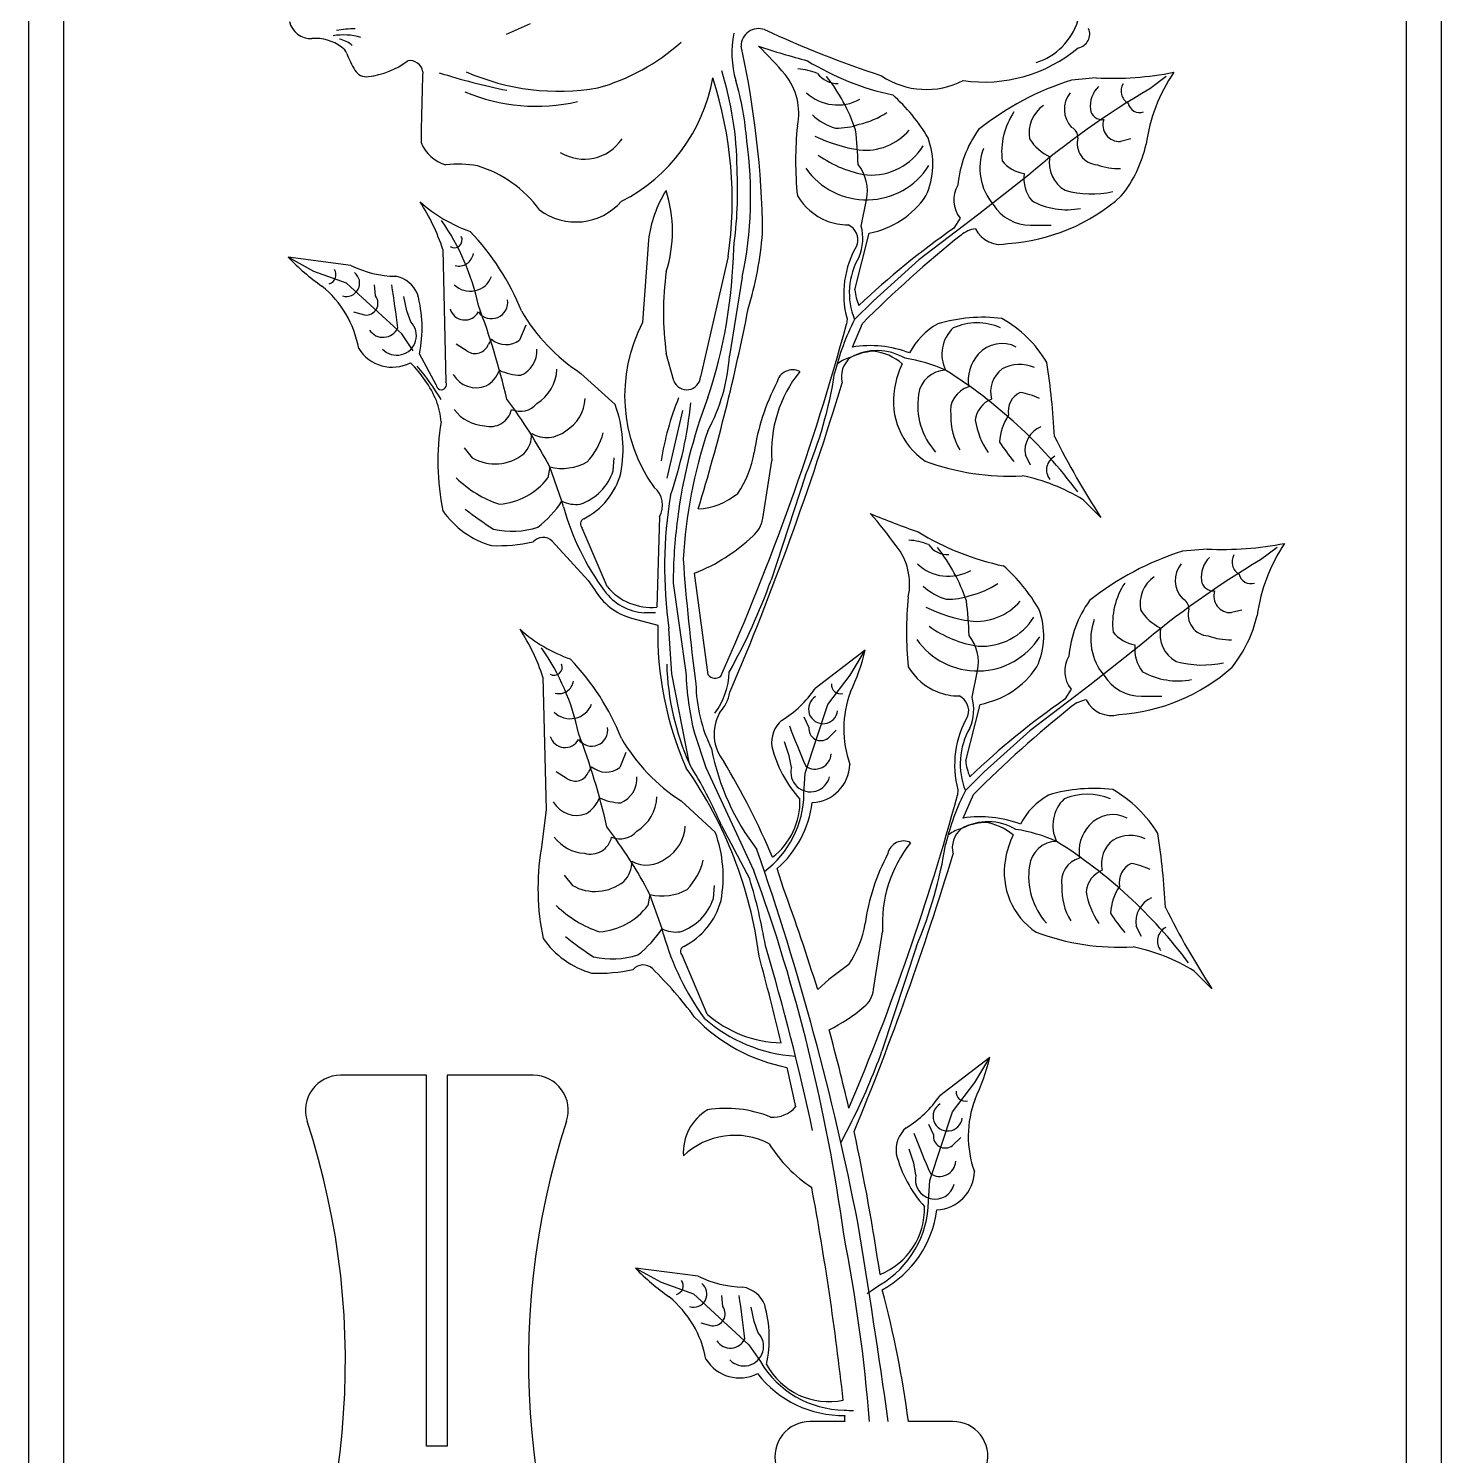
# Model space of a CAD drawing. Extents: x 0 to 4.03, y 0 to 9.75.
# Drawn here: x 0 to 4.027, y 3.494 to 7.562 of the extents above; entities that cross this region are included whole.
import ezdxf

# ---------------------------------------------------------------- set-up
doc = ezdxf.new("R2010")
doc.units = 0
for name, color, linetype in [('GREEN', 3, 'CONTINUOUS'), ('WHITE', 7, 'CONTINUOUS'), ('YELLOW', 2, 'CONTINUOUS')]:
    doc.layers.add(name, color=color, linetype=linetype)

msp = doc.modelspace()

# ---------------------------------------------------------------- linework, layer by layer
at = {"layer": 'GREEN', "linetype": 'CONTINUOUS'}
for p, q in [((0.1, 9.653847), (0.1, 0.1)), ((3.926852, 0.1), (3.926852, 9.653847))]:
    msp.add_line(p, q, dxfattribs=at)
at = {"layer": 'WHITE', "linetype": 'CONTINUOUS'}
for p, q in [((0, 9.753847), (0, 0)), ((4.026852, 0), (4.026852, 9.753847)), ((3.043045, 7.421298), (2.972455, 7.415249)), ((2.655124, 7.021847), (2.637358, 6.993023)), ((1.766445, 6.958626), (1.750096, 6.724172)), ((2.355085, 6.817254), (2.395815, 6.97847)), ((1.180923, 6.932072), (1.189711, 6.554071)), ((0.918403, 6.886806), (0.739987, 6.909958)), ((1.993529, 6.911942), (1.914999, 6.569286)), ((2.332689, 6.734472), (2.331461, 6.719541)), ((2.347904, 6.654052), (2.376726, 6.721241)), ((1.161835, 6.546794), (1.113828, 6.634963)), ((1.83921, 6.557378), (1.817475, 6.636003)), ((1.671945, 6.490001), (1.574421, 6.579113)), ((2.092375, 6.165298), (2.118079, 6.329634)), ((3.005341, 6.218975), (3.056464, 6.167755)), ((1.798103, 6.170023), (1.790731, 5.912699)), ((1.649171, 5.9711), (1.578201, 6.137893)), ((1.492584, 6.101039), (1.594644, 5.988395)), ((3.359135, 6.078296), (3.288545, 6.072247)), ((1.594644, 5.988395), (1.613167, 5.962879)), ((1.936734, 5.719731), (1.898272, 6.009185)), ((1.718534, 5.881137), (1.793378, 5.861292)), ((2.384847, 5.790012), (2.241904, 5.680749)), ((1.466187, 5.713225), (1.474976, 5.335224)), ((2.971214, 5.678845), (2.953448, 5.650021)), ((2.671175, 5.474252), (2.711905, 5.635468)), ((2.648779, 5.39147), (2.647551, 5.376539)), ((2.663994, 5.31105), (2.692816, 5.378239)), ((1.474976, 5.335224), (1.460801, 5.222109)), ((1.957209, 5.271154), (1.859685, 5.360267)), ((2.151514, 5.110457), (2.134041, 5.167295)), ((2.408465, 4.822296), (2.434169, 4.986632)), ((1.934436, 4.752254), (1.863465, 4.919046)), ((3.321431, 4.875973), (3.372554, 4.824753)), ((2.161173, 4.600788), (2.186202, 4.487906)), ((2.739802, 4.628931), (2.596859, 4.519668)), ((1.134323, 4.578201), (0.889318, 4.578201)), ((1.134323, 3.521362), (1.134323, 4.578201)), ((1.438327, 4.578201), (1.193323, 4.578201)), ((1.193323, 4.578201), (1.193323, 3.521362)), ((1.908027, 4.005508), (1.729611, 4.028659)), ((2.326596, 3.590819), (2.227601, 3.591036)), ((2.634106, 3.591321), (2.507593, 3.591321)), ((1.193323, 3.521362), (1.134323, 3.521362))]:
    msp.add_line(p, q, dxfattribs=at)
for centre, radius, start, end in [((0.804343, 7.595618), 0.062336, -167.51014, -86.874022), ((0.819343, 7.417069), 0.116883, 51.483294, 95.695946), ((2.080719, 7.511869), 0.049958, 69.938314, 179.719788), ((3.448892, 10.493976), 3.23119, -114.716166, -108.359128), ((2.985287, 7.54605), 0.039229, -80.261984, 24.004699), ((0.873427, 7.47732), 0.036378, 21.994494, 59.059267), ((1.146311, 7.577377), 0.254293, -160.129549, -148.25129), ((-0.518644, 6.949242), 2.610804, 0.63731, 12.450325), ((1.239002, 6.651433), 1.203677, 40.355151, 45.630051), ((2.69806, 9.324317), 1.914701, -108.809435, -104.468772), ((2.722036, 7.830339), 0.420875, -97.990054, -50.115104), ((0.940113, 7.6577), 0.234535, -83.051425, -53.212548), ((1.087283, 7.434119), 0.036378, 7.211733, 100.644525), ((2.619816, 8.118443), 0.761677, -121.691875, -101.888068), ((0.963667, 7.463822), 0.039231, -148.918, -82.943458), ((8.928242, 7.158697), 7.809889, 177.945476, 179.421203), ((1.467966, 7.505494), 0.489252, -63.023754, -9.943092), ((0.895828, 7.074208), 1.10963, -8.408735, 18.212543), ((2.021593, 7.321452), 0.173495, -12.118972, 39.087264), ((2.558977, 7.617659), 0.229331, -123.873153, -62.875666), ((3.227699, 6.616409), 0.838627, 107.719618, 128.331782), ((3.087902, 8.329705), 0.909513, -92.826951, -78.848965), ((3.670323, 7.163986), 0.489895, 146.080224, 172.017832), ((2.113932, 6.984351), 0.522411, 30.608537, 48.086), ((3.151428, 7.185502), 0.96535, 174.082336, 185.97182), ((2.364304, 7.174778), 0.213099, -24.896635, 20.770085), ((2.975759, 7.084506), 0.328527, 144.719737, 174.587345), ((1.216909, 7.274931), 0.105021, -159.172415, -105.062247), ((2.830847, 7.311543), 0.363142, -38.640994, -12.650295), ((1.223625, 6.848921), 0.326374, 80.16175, 95.980947), ((1.180534, 6.843627), 0.341491, 36.252668, 73.172576), ((2.123515, 6.911697), 0.360141, 148.387851, 172.512594), ((1.45705, 6.983671), 0.378249, -17.611266, 17.986368), ((2.339105, 7.173773), 0.172366, -149.026851, -112.122668), ((2.349344, 7.225069), 0.250939, -79.328001, -33.911475), ((2.718376, 7.073233), 0.081494, 148.761623, 219.090296), ((2.755616, 7.487924), 0.539733, -86.219534, -48.324872), ((0.601896, 6.738869), 0.610409, 18.452205, 32.65647), ((1.397352, 7.380893), 0.420728, -132.003138, -109.242091), ((1.560076, 7.183115), 0.172536, -127.134605, -41.196867), ((2.336536, 7.174793), 0.172366, -111.203834, -90.188288), ((2.316424, 6.959634), 0.047047, -17.375845, 65.451996), ((0.750681, 6.496512), 0.703847, 21.70977, 43.799285), ((1.039594, 7.067331), 1.056165, -16.725064, -4.836585), ((3.976663, 5.073281), 2.340759, 124.901492, 133.458741), ((4.683314, 4.430716), 3.25067, 128.546181, 135.200192), ((2.711901, 6.906515), 0.085861, 98.980542, 129.165752), ((2.770272, 7.026511), 0.079935, -153.88309, -74.819866), ((2.599137, 6.80583), 0.275838, 149.558833, 194.992675), ((1.198684, 7.350497), 0.635986, -136.15679, -124.748498), ((1.050997, 7.154584), 0.298808, -116.343023, -90.853903), ((1.029802, 6.772126), 0.085342, 22.905656, 78.686394), ((2.671738, 6.752267), 0.862138, 172.202883, 187.750222), ((0.645872, 6.595955), 0.300055, 10.411108, 50.634209), ((0.763982, 6.709122), 0.35762, -11.968144, 15.608244), ((2.487938, 6.827452), 0.133244, -175.610531, -155.580249), ((1.866356, 7.028003), 0.53547, -149.57907, -123.037879), ((-3.512457, 7.849876), 5.668632, -17.000147, -11.050067), ((2.148802, 6.515822), 0.449862, 152.409902, 215.571605), ((-4.361078, 8.543221), 6.936561, -24.056064, -15.2427), ((2.689101, 6.545316), 0.200368, 119.266537, 152.725005), ((2.719277, 6.291753), 0.447109, 82.98139, 106.653125), ((2.600788, 6.42966), 0.351449, 30.875837, 60.488715), ((1.036682, 6.709047), 0.112351, -148.40144, -62.749738), ((2.421526, 6.463315), 0.17927, 94.536279, 116.183648), ((2.398081, 6.343036), 0.315037, 68.994176, 99.164685), ((2.390637, 6.488817), 0.154116, 49.793184, 83.775042), ((0.868354, 6.378535), 0.318574, 22.673726, 46.38099), ((2.388067, 6.569312), 0.071379, 129.751659, 193.965163), ((2.721613, 6.494798), 0.257036, 154.237095, 170.749536), ((0.90376, 6.300105), 2.022554, 2.810598, 8.814011), ((1.176602, 6.547258), 0.014774, -178.203592, 27.462101), ((1.875806, 6.571593), 0.03926, -158.773218, -3.368192), ((-5.860756, 9.020111), 8.543785, -23.08435, -16.790184), ((2.690681, 6.261605), 0.629437, 152.409669, 171.601148), ((2.485071, 6.354337), 0.367822, 141.319607, 183.850898), ((2.177473, 6.543342), 0.04571, 63.409643, 167.639647), ((2.670107, 6.499535), 0.20547, 169.744348, 236.068198), ((0.990602, 6.432079), 0.185147, 2.748035, 21.967949), ((1.323625, 6.362596), 0.37089, -10.508605, 20.090976), ((1.86625, 6.329304), 0.69968, 170.817758, 191.740082), ((5.107053, 7.495747), 2.443047, -153.332561, -147.072308), ((1.790477, 6.396929), 0.280889, -34.700259, -8.885413), ((2.795028, 6.976409), 0.690277, -110.311882, -86.950967), ((1.48831, 6.349239), 0.207221, -63.037768, -15.187454), ((2.724859, 5.759567), 0.538262, 58.594792, 78.54641), ((1.740392, 6.203012), 0.066474, -29.753079, 50.260779), ((1.897955, 6.384732), 0.192505, -86.866046, -50.111793), ((1.389167, 6.332161), 0.253647, -145.072625, -105.951218), ((1.589059, 6.149872), 0.016167, 114.850706, 227.809674), ((2.016114, 6.175694), 0.076966, -50.824299, -7.762695), ((1.496887, 5.382635), 1.203677, 35.864857, 41.454904), ((3.145542, 7.931104), 1.904047, -113.083575, -108.67845), ((1.466258, 6.072751), 0.038643, 47.057653, 137.484194), ((1.707885, 6.4889), 0.516114, -68.353106, -46.257912), ((2.935906, 6.775441), 0.761677, -121.691875, -101.888068), ((1.339414, 6.531771), 0.443939, -92.576242, -77.199143), ((2.337683, 5.97845), 0.173495, -12.118972, 39.087264), ((3.543788, 5.273407), 0.838627, 107.719618, 128.331782), ((3.403992, 6.986702), 0.909513, -92.82695, -78.848965), ((3.986412, 5.820984), 0.489895, 146.080223, 172.017832), ((2.430022, 5.641349), 0.522411, 30.608537, 48.086001), ((1.766841, 6.052188), 0.177741, -149.836646, -105.770241), ((1.774978, 6.075281), 0.163343, -140.371805, -84.465661), ((3.467517, 5.8425), 0.96535, 174.082336, 185.971819), ((2.680394, 5.831776), 0.213099, -24.896634, 20.770085), ((3.291849, 5.741504), 0.328527, 144.719737, 174.587344), ((2.749155, 5.839841), 0.956018, 178.714259, 203.803073), ((3.146937, 5.968541), 0.363142, -38.640993, -12.650295), ((1.682616, 6.162046), 0.420728, -132.003137, -109.242091), ((0.887161, 5.520022), 0.610409, 18.452204, 32.65647), ((1.767308, 5.942187), 0.636013, -25.251479, -13.843188), ((1.035946, 5.277665), 0.703847, 21.70977, 43.799285), ((2.655195, 5.830771), 0.172366, -149.026851, -112.122666), ((2.665434, 5.882067), 0.250939, -79.328001, -33.911475), ((3.034466, 5.73023), 0.081494, 148.761624, 219.090295), ((3.071706, 6.144922), 0.539733, -86.219535, -48.324872), ((1.956985, 5.73651), 0.026299, -140.357037, -52.421262), ((1.876563, 5.69462), 0.124763, -41.700482, -11.280927), ((1.988529, 5.85124), 0.305395, -58.86725, -33.935778), ((2.623365, 5.565125), 0.300068, 159.365814, 199.588914), ((2.652626, 5.831791), 0.172366, -111.203834, -90.188288), ((2.632513, 5.616632), 0.047047, -17.375842, 65.451996), ((4.292753, 3.730279), 2.340759, 124.901492, 133.458741), ((4.999404, 3.087714), 3.25067, 128.546181, 135.200192), ((3.027991, 5.563513), 0.085861, 98.980541, 129.165753), ((3.086361, 5.683509), 0.079935, -153.88309, -74.819866), ((2.078509, 5.550913), 0.124586, 150.837486, 218.882537), ((2.202768, 5.525727), 0.085345, 131.313626, 187.094367), ((2.915227, 5.462828), 0.275838, 149.558833, 194.992675), ((2.15162, 5.809157), 0.53547, -149.57907, -123.037879), ((2.464489, 5.604077), 0.357635, -165.608221, -138.031833), ((0.883893, 4.762205), 1.20822, 7.403404, 34.929702), ((0.044777, 4.314763), 2.256509, 23.086768, 30.874371), ((2.228351, 5.467656), 0.112356, -87.250238, -1.598538), ((2.804028, 5.48445), 0.133244, -175.610532, -155.58025), ((-4.044988, 7.200219), 6.936561, -23.04934, -15.2427), ((3.005191, 5.202314), 0.200368, 119.266537, 152.725005), ((3.035367, 4.948751), 0.447109, 82.98139, 106.653125), ((2.916878, 5.086658), 0.351449, 30.875837, 60.488715), ((1.996992, 5.358978), 0.201677, -52.21204, 1.688363), ((1.928816, 5.396537), 0.307683, -48.1641, -7.67797), ((2.737616, 5.120313), 0.179271, 94.53628, 116.183648), ((2.714171, 5.000034), 0.315037, 68.994176, 99.164685), ((2.706727, 5.145815), 0.154116, 49.793184, 83.775043), ((1.608889, 5.143749), 0.37089, -10.508605, 20.090976), ((2.704157, 5.22631), 0.071379, 129.751659, 193.965162), ((3.037702, 5.151796), 0.257036, 154.237095, 170.749537), ((1.21985, 4.957103), 2.022554, 2.810598, 8.814011), ((2.151514, 5.110457), 0.69968, 170.817758, 191.740082), ((-5.544667, 7.677108), 8.543785, -22.428345, -16.790184), ((3.006771, 4.918603), 0.629437, 152.409668, 171.601148), ((2.801161, 5.011335), 0.367822, 141.319607, 183.850898), ((2.493563, 5.20034), 0.04571, 63.409641, 167.639646), ((2.986197, 5.156533), 0.20547, 169.744347, 236.068197), ((-3.354057, 3.082436), 5.867213, 17.256021, 20.221678), ((1.773574, 5.130392), 0.207221, -63.037768, -15.187454), ((5.423143, 6.152745), 2.443047, -153.332561, -147.072308), ((2.106566, 5.053927), 0.280889, -34.700259, -8.885413), ((1.674431, 5.113314), 0.253647, -145.072625, -105.951219), ((3.111118, 5.633407), 0.690277, -110.311882, -86.950967), ((1.874323, 4.931025), 0.016167, 114.850708, 227.809669), ((3.040949, 4.416564), 0.538262, 58.594792, 78.54641), ((1.751522, 4.853904), 0.038643, 47.057651, 137.484195), ((0.984795, 4.068331), 1.136355, 36.485622, 45.741851), ((-6.020695, 2.72744), 8.393592, 13.38549, 15.127446), ((2.923099, 4.075385), 1.006527, 125.577603, 132.041046), ((1.624679, 5.312924), 0.443939, -92.576242, -77.199144), ((2.332204, 4.832692), 0.076966, -50.824301, -7.762695), ((2.078052, 5.127469), 0.466154, -64.111224, -49.495372), ((2.251927, 5.079837), 0.48757, -136.470185, -100.727325), ((2.152537, 5.002223), 0.331742, -131.105096, -91.32218), ((-3.383837, 3.165188), 5.871762, 12.98341, 15.234332), ((2.122263, 4.781107), 0.636013, -25.251479, -13.843188), ((0.889318, 4.478201), 0.1, 90, 198.069352), ((1.438327, 4.478201), 0.1, -18.069352, 90), ((2.343484, 4.690159), 0.305395, -58.86725, -33.935778), ((2.009206, 4.357137), 0.143216, 121.358174, 183.513308), ((1.98855, 4.151588), 0.332241, 67.632321, 99.331396), ((2.121291, 4.545147), 0.086545, -94.178939, -41.407104), ((2.978319, 4.404045), 0.300068, 159.365814, 199.588914), ((-1.303055, 3.762921), 2.206106, -28.66407, 18.069352), ((3.6307, 3.762921), 2.206106, 161.930648, 208.66407), ((2.012535, 4.195008), 0.211928, 62.310157, 133.646855), ((-3.383837, 3.165188), 5.871762, 8.278211, 12.31364), ((2.557723, 4.364646), 0.085345, 131.313627, 187.094367), ((2.450916, 4.592743), 0.399582, -148.28157, -123.204159), ((2.819443, 4.442996), 0.357635, -165.608221, -138.031833), ((2.583306, 4.306575), 0.112356, -87.250239, -1.598539), ((-6.020695, 2.72744), 8.393592, 6.322769, 10.509393), ((2.351946, 4.197897), 0.201677, -68.229957, 1.688364), ((2.283771, 4.235456), 0.307683, -60.985633, -7.67797), ((2.188308, 4.469198), 0.635986, -136.15679, -124.748498), ((2.042205, 4.279833), 0.305382, -116.064199, -91.132727), ((1.635496, 3.714657), 0.300055, 10.411109, 50.634209), ((2.019426, 3.890827), 0.085342, 22.905658, 78.686396), ((-0.333194, 3.221345), 2.864778, 7.420275, 15.07422), ((1.753605, 3.827823), 0.35762, -11.968144, 15.608245), ((2.026305, 3.827748), 0.112351, -148.40144, -62.749738), ((2.280997, 3.849309), 0.201668, -151.688341, -78.314719), ((2.321257, 3.915921), 0.30767, -142.322007, -89.014344), ((2.227382, 3.491036), 0.1, 89.874596, 193.814378), ((2.354249, 3.599631), 0.029023, 162.630006, 197.675837), ((2.634106, 3.491321), 0.1, -13.818996, 89.999999)]:
    msp.add_arc(centre, radius, start, end, dxfattribs=at)
at = {"layer": 'YELLOW', "linetype": 'CONTINUOUS'}
for p, q in [((1.361797, 7.546133), (1.430971, 7.576372)), ((3.242346, 7.42555), (3.195475, 7.390396)), ((3.14142, 7.247135), (3.111936, 7.239952)), ((2.849604, 7.144318), (2.70861, 7.033186)), ((2.373041, 6.998882), (2.388067, 7.073633)), ((2.70861, 7.033186), (2.537754, 6.902776)), ((2.855653, 7.001812), (2.914243, 7.001812)), ((0.812941, 6.869513), (0.739987, 6.909958)), ((2.537754, 6.902776), (2.407723, 6.785974)), ((0.905744, 6.836177), (0.812941, 6.869513)), ((1.063554, 6.691475), (0.905744, 6.836177)), ((2.034259, 6.853259), (1.997593, 6.629482)), ((0.989088, 6.79996), (0.986443, 6.831713)), ((1.078297, 6.757246), (1.069885, 6.798354)), ((0.925963, 6.754223), (0.957715, 6.745528)), ((1.089636, 6.725495), (1.078297, 6.757246)), ((2.407723, 6.785974), (2.354047, 6.732676)), ((1.416985, 6.716801), (1.399596, 6.674087)), ((1.096062, 6.64309), (1.063554, 6.691475)), ((1.31946, 6.676733), (1.310767, 6.662369)), ((1.250286, 6.642334), (1.218912, 6.662369)), ((1.864158, 6.473368), (1.818798, 6.279832)), ((1.241593, 6.367151), (1.264651, 6.338423)), ((2.855653, 6.316877), (2.840911, 6.34636)), ((1.48578, 6.31234), (1.480111, 6.280967)), ((1.520179, 6.214816), (1.48578, 6.31234)), ((1.666464, 6.301), (1.669488, 6.338423)), ((2.214187, 6.289282), (2.116285, 5.989906)), ((1.524715, 6.198185), (1.520179, 6.214816)), ((3.558436, 6.082548), (3.511565, 6.047394)), ((1.837321, 5.980835), (1.873608, 5.726441)), ((3.45751, 5.904133), (3.428026, 5.89695)), ((1.787047, 5.896541), (1.755672, 5.896541)), ((1.833163, 5.72266), (1.825225, 5.851558)), ((2.341888, 5.718505), (2.384847, 5.790012)), ((3.165694, 5.801316), (3.0247, 5.690184)), ((1.883437, 5.46562), (1.833163, 5.72266)), ((2.277977, 5.634901), (2.341888, 5.718505)), ((2.689131, 5.65588), (2.704157, 5.730631)), ((3.0247, 5.690184), (2.853844, 5.559774)), ((3.171743, 5.65881), (3.230333, 5.65881)), ((2.213864, 5.439001), (2.277977, 5.634901)), ((2.224112, 5.570191), (2.210525, 5.599013)), ((1.897801, 5.552938), (1.930309, 5.455792)), ((2.301651, 5.562143), (2.2785, 5.538736)), ((2.853844, 5.559774), (2.723813, 5.442972)), ((1.702249, 5.497954), (1.68486, 5.45524)), ((2.168209, 5.488591), (2.154939, 5.5284)), ((1.604724, 5.457886), (1.596031, 5.443522)), ((1.930309, 5.455792), (2.067523, 5.16133)), ((2.174265, 5.455423), (2.168209, 5.488591)), ((1.53555, 5.423487), (1.504176, 5.443522)), ((2.209904, 5.380842), (2.213864, 5.439001)), ((2.723813, 5.442972), (2.670137, 5.389674)), ((1.974912, 5.290229), (2.055427, 5.137138)), ((1.526857, 5.148304), (1.549915, 5.119576)), ((1.771044, 5.093493), (1.765375, 5.06212)), ((1.805443, 4.995969), (1.771044, 5.093493)), ((1.951728, 5.082153), (1.954752, 5.119576)), ((3.171743, 4.973875), (3.157001, 5.003358)), ((1.809979, 4.979338), (1.805443, 4.995969)), ((2.530277, 4.94628), (2.432375, 4.646904)), ((2.696843, 4.557424), (2.739802, 4.628931)), ((2.632932, 4.47382), (2.696843, 4.557424)), ((2.346299, 4.447037), (2.315161, 4.386758)), ((2.579066, 4.40911), (2.56548, 4.437932)), ((2.568819, 4.27792), (2.632932, 4.47382)), ((2.656606, 4.401063), (2.633455, 4.377656)), ((2.523164, 4.32751), (2.509894, 4.367319)), ((2.52922, 4.294342), (2.523164, 4.32751)), ((2.564859, 4.219761), (2.568819, 4.27792)), ((1.729611, 4.028659), (1.802565, 3.988214)), ((1.802565, 3.988214), (1.895368, 3.954878)), ((1.895368, 3.954878), (2.053178, 3.810176)), ((1.978712, 3.918661), (1.976067, 3.950414)), ((2.390293, 3.95589), (2.426632, 3.980758)), ((2.067921, 3.875947), (2.059509, 3.917056)), ((1.915587, 3.872924), (1.947339, 3.864229)), ((2.07926, 3.844196), (2.067921, 3.875947)), ((2.053178, 3.810176), (2.085686, 3.761791))]:
    msp.add_line(p, q, dxfattribs=at)
for centre, radius, start, end in [((2.817657, 7.638559), 0.181498, -72.733689, -17.266311), ((0.897843, 7.370991), 0.172866, 73.434106, 100.024839), ((0.945695, 7.140017), 0.42186, 91.961582, 99.292147), ((0.864361, 7.443726), 0.091005, 50.553864, 76.313646), ((2.290122, 7.493739), 0.285784, 168.895825, 196.236497), ((1.458969, 7.971812), 0.601824, -74.221532, -48.213283), ((2.179412, 7.258923), 0.188261, 68.319175, 85.970762), ((1.723806, 9.164423), 1.814804, -107.762821, -101.46978), ((1.511639, 8.042181), 0.658928, -113.690542, -80.304023), ((1.043851, 7.154605), 0.975322, 0.483833, 17.10233), ((1.237053, 7.184589), 0.811727, 4.071296, 16.404377), ((2.304915, 7.474817), 0.069338, -143.800304, -88.132331), ((1.858071, 7.101743), 0.527639, 18.964601, 37.856863), ((3.153617, 7.384178), 0.039848, 148.899439, 240.277924), ((1.447412, 7.868661), 0.528138, -112.669407, -77.159767), ((2.305881, 7.473923), 0.129854, -133.066593, -60.833174), ((4.433616, 5.284041), 2.443302, 120.447534, 130.414149), ((3.026432, 7.331657), 0.074426, 140.44137, 223.931324), ((3.105979, 7.340435), 0.08003, 134.822007, 186.296639), ((2.315398, 7.518307), 0.235012, -77.247284, -56.157664), ((2.983689, 7.208645), 0.21029, 146.651759, 186.520531), ((2.947183, 7.264201), 0.095518, 125.056536, 189.962875), ((3.060332, 7.336308), 0.034218, -172.188958, -83.32819), ((3.167124, 7.356382), 0.033954, -168.429089, -71.165307), ((2.344745, 7.433964), 0.162236, -133.124276, -106.151247), ((2.302596, 7.474022), 0.195914, -90.871981, -70.722573), ((3.109505, 7.287466), 0.047576, 161.804403, 272.928936), ((1.583457, 7.319778), 0.130121, -121.605744, -33.93631), ((0.925816, 7.083485), 1.1321, -11.733607, 8.060187), ((2.432663, 7.646675), 0.435473, -116.052946, -98.635753), ((1.254344, 7.142696), 1.110423, 1.655607, 6.750236), ((2.385127, 7.379422), 0.164256, -96.239116, -40.631413), ((2.971271, 7.321416), 0.139287, -148.034036, -115.885153), ((2.958767, 7.251045), 0.032209, -0.232213, 64.106425), ((3.049177, 7.234264), 0.060536, 164.035042, 267.147443), ((2.43598, 7.4583), 0.316963, -125.736972, -98.348891), ((2.400886, 7.318715), 0.174362, -93.593598, -31.551351), ((2.871506, 7.164356), 0.160337, 159.637799, 220.416996), ((0.803302, 7.099904), 1.217465, -7.735121, 2.963233), ((2.388184, 7.284691), 0.211058, -144.987677, -32.542745), ((2.269953, 7.099247), 0.120859, -12.235932, 38.678453), ((2.853105, 7.247676), 0.100478, -141.235788, -99.148001), ((2.998127, 7.178737), 0.089368, 168.794251, 240.639694), ((3.106455, 7.332747), 0.169994, -110.772578, -88.152333), ((2.940867, 7.136296), 0.104449, 173.303438, 218.437621), ((3.029782, 7.372557), 0.281996, -105.523592, -77.667548), ((2.854628, 7.125532), 0.123724, -148.236618, -89.525332), ((2.958767, 7.251045), 0.205491, -119.027839, -78.840821), ((0.637494, 6.637355), 0.658532, 11.830607, 34.996721), ((2.245071, 6.963726), 0.132711, -23.36618, 15.361515), ((1.213297, 6.959476), 0.022265, -121.918751, 26.193761), ((1.226353, 6.926572), 0.04176, -104.512643, -8.302877), ((0.564541, 6.966711), 1.445473, -18.417325, -1.215785), ((0.850378, 6.859779), 0.025947, -74.833865, 35.38777), ((2.541459, 6.808847), 0.2023, 149.641193, 202.118564), ((0.905744, 6.836177), 0.037896, -107.119927, 52.172352), ((1.258635, 6.878786), 0.065394, -133.95874, -21.545574), ((0.961719, 6.779477), 0.034185, -96.726101, 36.810253), ((-1.760006, 6.383083), 2.830983, 6.60034, 9.118181), ((1.243535, 6.774813), 0.043662, -164.189705, -28.136417), ((1.319499, 6.78138), 0.046269, -144.060282, 9.002704), ((-0.590639, 6.059034), 2.003937, 12.873174, 20.852633), ((1.049379, 6.68675), 0.055873, -136.0961, 43.9039), ((3.004202, 6.405258), 0.727945, 153.270214, 166.174845), ((2.702926, 6.554463), 0.168417, 66.594885, 113.542018), ((1.010463, 6.72776), 0.045986, -146.586347, -24.781598), ((1.361163, 6.724946), 0.063747, -130.859293, -52.923018), ((2.706885, 6.633485), 0.103707, 133.37881, 206.073506), ((1.272603, 6.676269), 0.040616, -123.331006, -20.013011), ((1.373962, 6.64242), 0.074605, -67.410482, 4.29289), ((2.418271, 6.487658), 0.156185, 59.276869, 119.053417), ((2.788861, 6.558778), 0.110911, 137.65652, 189.603605), ((2.773992, 6.575585), 0.088633, 62.289265, 139.212502), ((0.505524, 6.096774), 0.784688, 31.32633, 39.840031), ((1.385307, 6.595838), 0.120607, -58.481019, -2.33399), ((1.479887, 6.662295), 0.518744, -28.451547, -3.626607), ((2.360761, 6.542347), 0.083872, 102.629153, 129.376315), ((2.432359, 6.18487), 0.441963, 65.771349, 81.450431), ((2.826056, 6.524929), 0.084187, 127.539784, 193.343713), ((2.824402, 6.503294), 0.101375, 65.392012, 119.319806), ((1.276728, 6.614804), 0.076909, -149.858083, -68.747452), ((1.252602, 6.624836), 0.096856, -57.525891, -22.415723), ((1.407411, 6.728221), 0.154756, -114.946301, -91.774136), ((1.102111, 6.765146), 1.209611, -23.166389, -8.842417), ((2.614646, 6.509367), 0.078541, 90.667056, 173.432084), ((1.863895, 5.394767), 1.409195, 36.939636, 57.852338), ((2.60549, 6.204611), 0.812204, 157.997501, 171.165501), ((3.336657, 5.976535), 1.498841, 159.148865, 172.866903), ((2.734184, 6.487687), 0.199929, 171.177433, 221.740607), ((2.698749, 6.471648), 0.071274, 105.664751, 189.601622), ((2.852802, 6.470653), 0.060508, 116.233062, 190.371514), ((2.788082, 6.311273), 0.217004, 64.653973, 79.921804), ((1.304606, 6.543125), 0.113364, -143.700855, -92.81031), ((1.316247, 6.48916), 0.061708, -106.183681, -12.300709), ((0.239617, 5.655421), 1.40871, 27.796124, 37.116982), ((1.401093, 6.532461), 0.061557, -113.509873, -39.841063), ((1.473411, 6.512488), 0.113033, -59.064728, -2.585857), ((0.778443, 6.600224), 1.113763, -19.335994, -5.425606), ((2.771712, 6.436603), 0.074208, 111.809594, 173.194675), ((2.805272, 6.453146), 0.176922, 177.857493, 211.348774), ((2.924178, 6.482426), 0.229163, -170.700773, -145.77733), ((2.914552, 6.376466), 0.147119, 145.51658, 177.444259), ((2.913466, 6.359044), 0.073656, 112.939721, 189.916376), ((1.356174, 6.404732), 0.07786, -44.911463, 1.830153), ((1.476542, 6.484264), 0.088012, -118.909074, -51.344141), ((1.453295, 6.45715), 0.190406, -43.242896, -14.379141), ((3.289448, 5.965296), 1.426274, 161.614429, 176.610177), ((1.32969, 6.451354), 0.130321, -119.938434, -51.21972), ((3.376543, 6.786915), 0.730728, -146.446125, -141.079297), ((1.520722, 6.453859), 0.145769, -103.869478, -60.727594), ((2.944947, 6.303618), 0.043679, 116.870586, 217.862692), ((1.441571, 6.508701), 0.318496, -134.354517, -108.191291), ((1.326812, 6.398972), 0.193457, -85.455639, -37.588061), ((1.524908, 6.347492), 0.148995, -71.589268, -18.182004), ((3.059548, 6.028019), 1.246873, 170.610112, 188.135991), ((1.909052, 7.038079), 1.075683, -128.14742, -122.877029), ((1.254905, 6.390882), 0.318385, -51.894933, -33.572872), ((1.560436, 6.296038), 0.090651, -116.364857, -82.693365), ((2.239116, 6.398271), 0.741892, -164.353773, -143.758034), ((3.272317, 5.976679), 1.435002, 172.553607, 179.834055), ((1.377865, 6.368873), 0.240057, -102.689799, -72.166473), ((2.495501, 5.915921), 0.188261, 68.319176, 85.970762), ((2.619494, 6.128713), 0.066307, -145.192271, -86.740363), ((2.174161, 5.758741), 0.527639, 18.964601, 37.856863), ((3.469707, 6.041176), 0.039848, 148.899435, 240.277923), ((7.671743, 6.463095), 5.820776, -175.9267, -172.410435), ((2.621712, 6.128802), 0.128136, -133.629188, -60.270578), ((4.749706, 3.941039), 2.443302, 120.447534, 130.414149), ((3.342522, 5.988655), 0.074426, 140.44137, 223.931324), ((3.422069, 5.997433), 0.08003, 134.822007, 186.29664), ((0.40634, 6.607854), 1.818178, -28.957099, -19.869091), ((2.631488, 6.175305), 0.235012, -77.247284, -56.157664), ((3.299779, 5.865643), 0.21029, 146.651759, 186.520531), ((3.263273, 5.921199), 0.095518, 125.056537, 189.962874), ((3.376422, 5.993306), 0.034218, -172.188958, -83.328191), ((3.483214, 6.01338), 0.033954, -168.429087, -71.165305), ((1.766397, 6.052219), 0.156047, -143.622457, -93.941235), ((2.660834, 6.090962), 0.162236, -133.124275, -106.151247), ((2.619187, 6.127931), 0.192833, -91.034654, -70.559899), ((3.425595, 5.944464), 0.047576, 161.804399, 272.928937), ((2.748753, 6.303673), 0.435473, -116.052946, -98.635753), ((1.570434, 5.799694), 1.110423, 1.655607, 6.750236), ((2.701217, 6.03642), 0.164256, -96.239116, -40.631414), ((3.287361, 5.978414), 0.139287, -148.034036, -115.885154), ((3.274857, 5.908043), 0.032209, -0.232213, 64.106426), ((3.365267, 5.891262), 0.060536, 164.035044, 267.147442), ((2.75207, 6.115298), 0.316963, -125.736972, -98.348891), ((2.716975, 5.975713), 0.174362, -93.593597, -31.551351), ((3.187596, 5.821354), 0.160337, 159.637799, 220.416996), ((2.704274, 5.941689), 0.211058, -144.987677, -32.542744), ((2.587577, 5.756606), 0.119439, -12.560744, 39.003264), ((3.169195, 5.904674), 0.100478, -141.235787, -99.148), ((3.314217, 5.835735), 0.089368, 168.794249, 240.639694), ((3.422545, 5.989745), 0.169994, -110.772578, -88.152333), ((0.922759, 5.418509), 0.658532, 11.830607, 34.996721), ((3.256957, 5.793294), 0.104449, 173.303438, 218.437622), ((1.498561, 5.740629), 0.022265, -121.91875, 26.193761), ((2.576579, 5.772716), 0.758125, -178.273684, -156.104332), ((3.345872, 6.029555), 0.281996, -105.523592, -77.667548), ((1.511617, 5.707725), 0.04176, -104.512646, -8.302876), ((2.693496, 5.752326), 0.820296, -178.191657, -165.932263), ((1.78869, 5.734922), 0.208653, -36.512672, -2.017856), ((3.170718, 5.78253), 0.123724, -148.236619, -89.525332), ((3.274857, 5.908043), 0.205491, -119.027839, -78.840822), ((2.345923, 5.702452), 0.444039, -178.949432, -154.076852), ((2.264611, 5.621949), 0.041587, 121.1687, 353.778921), ((2.314332, 5.691356), 0.025948, 174.612253, 284.833886), ((2.561161, 5.620724), 0.132711, -23.366179, 15.361516), ((1.543899, 5.65994), 0.065394, -133.958742, -21.545574), ((4.813445, 6.583756), 2.831104, -159.118159, -156.600317), ((1.5288, 5.555966), 0.043662, -164.189704, -28.136418), ((1.604763, 5.562533), 0.046269, -144.060285, 9.002704), ((-0.305375, 4.840188), 2.003937, 12.873174, 20.852633), ((2.258057, 5.566137), 0.034186, 173.18977, 306.726122), ((2.857549, 5.465845), 0.2023, 149.641193, 202.118564), ((2.616295, 5.638081), 0.682184, -169.035922, -142.395805), ((2.241701, 5.496973), 0.045988, -125.218376, -3.413632), ((1.646428, 5.506099), 0.063747, -130.859293, -52.923019), ((0.745805, 4.760739), 1.338306, 23.306003, 31.782507), ((2.228503, 5.441997), 0.055875, 166.096122, 346.096123), ((1.557868, 5.457422), 0.040616, -123.33101, -20.013012), ((1.659226, 5.423573), 0.074605, -67.410484, 4.292891), ((1.670571, 5.376991), 0.120607, -58.481021, -2.33399), ((1.92811, 5.384344), 0.281816, -53.077238, -0.712031), ((3.320292, 5.062256), 0.727945, 153.270214, 166.174844), ((3.017708, 5.212033), 0.167372, 66.790277, 113.209723), ((1.561992, 5.395958), 0.076909, -149.858084, -68.747456), ((1.537867, 5.405989), 0.096856, -57.525894, -22.415724), ((1.692675, 5.509374), 0.154756, -114.946301, -91.774137), ((3.022975, 5.290483), 0.103707, 133.37881, 206.073505), ((1.758676, 5.293641), 0.113033, -59.064729, -2.585857), ((2.73436, 5.144656), 0.156185, 59.27687, 119.053416), ((3.104951, 5.215776), 0.110911, 137.65652, 189.603605), ((3.090082, 5.232583), 0.088633, 62.289265, 139.212501), ((1.58987, 5.324279), 0.113364, -143.700855, -92.810309), ((1.601511, 5.270313), 0.061708, -106.183681, -12.300707), ((0.524881, 4.436574), 1.40871, 27.796124, 37.116982), ((1.686358, 5.313614), 0.061557, -113.509874, -39.841067), ((2.676851, 5.199345), 0.083872, 102.629152, 129.376315), ((2.748449, 4.841868), 0.441963, 65.771349, 81.450431), ((3.142146, 5.181926), 0.084187, 127.539783, 193.343713), ((3.140491, 5.160292), 0.101375, 65.392012, 119.319804), ((-5.226263, 2.677229), 7.73276, 11.046919, 19.21204), ((1.418201, 5.422144), 1.209611, -23.166389, -8.842417), ((2.930736, 5.166365), 0.078541, 90.667054, 173.432084), ((2.179985, 4.051764), 1.409195, 36.939636, 57.852338), ((1.641439, 5.185885), 0.07786, -44.911464, 1.830152), ((1.761806, 5.265417), 0.088012, -118.909076, -51.344142), ((1.73856, 5.238303), 0.190406, -43.242896, -14.379141), ((3.050274, 5.144685), 0.199929, 171.177433, 221.740606), ((3.014839, 5.128646), 0.071274, 105.664751, 189.60162), ((3.168892, 5.127651), 0.060508, 116.233061, 190.371512), ((3.104172, 4.968271), 0.217004, 64.653973, 79.921804), ((1.614954, 5.232507), 0.130321, -119.938434, -51.219721), ((0.691546, 4.716883), 1.42716, 9.279112, 17.125729), ((-2.652967, 3.447156), 5.022092, 7.758073, 19.95772), ((3.087802, 5.0936), 0.074208, 111.809595, 173.194675), ((1.805987, 5.235012), 0.145769, -103.869479, -60.727595), ((3.121362, 5.110144), 0.176922, 177.857493, 211.348774), ((3.240268, 5.139424), 0.229163, -170.700774, -145.77733), ((3.230642, 5.033464), 0.147119, 145.516579, 177.444259), ((1.726836, 5.289854), 0.318496, -134.354517, -108.19129), ((1.612076, 5.180125), 0.193457, -85.455639, -37.588061), ((1.810173, 5.128645), 0.148995, -71.589269, -18.182004), ((3.229556, 5.016042), 0.073656, 112.939721, 189.916375), ((3.692633, 5.443912), 0.730728, -146.446125, -141.079297), ((2.194317, 5.819232), 1.075683, -128.14742, -122.877029), ((1.54017, 5.172035), 0.318385, -51.894933, -33.572873), ((1.8457, 5.077191), 0.090651, -116.364856, -82.693366), ((2.52438, 5.179424), 0.741892, -164.353773, -143.758034), ((3.261037, 4.960616), 0.043679, 116.870587, 217.862689), ((-4.363275, 3.016769), 6.745378, 12.013169, 16.627997), ((1.663129, 5.150026), 0.240057, -102.689799, -72.166473), ((2.216349, 5.071786), 0.440258, -131.257361, -93.990367), ((0.72243, 5.264852), 1.818178, -26.730807, -19.869091), ((2.669287, 4.530275), 0.025948, 174.612253, 284.833878), ((2.619566, 4.460868), 0.041587, 121.168701, 353.778921), ((5.1684, 5.422675), 2.831104, -159.118159, -156.600317), ((2.613011, 4.405056), 0.034186, 173.189768, 306.72612), ((2.596656, 4.335892), 0.045988, -125.218378, -3.413628), ((2.583458, 4.280916), 0.055875, 166.096123, 346.096123), ((2.283065, 4.223263), 0.281816, -59.373743, -0.712031), ((-20.559532, 0.357626), 23.235794, 7.999744, 9.415721), ((-2.205415, 3.230196), 4.616147, 4.486883, 11.17825), ((1.840002, 3.97848), 0.025947, -74.833865, 35.387772), ((1.895368, 3.954878), 0.037896, -107.119929, 52.172356), ((-0.770382, 3.501784), 2.830983, 6.60034, 9.118181), ((1.951343, 3.898179), 0.034185, -96.726102, 36.810256), ((2.000087, 3.846461), 0.045986, -146.586348, -24.781597), ((2.039003, 3.805451), 0.055873, -136.0961, 43.9039), ((2.327799, 3.905426), 0.281513, -149.321173, -90.593009), ((2.348366, 3.801354), 0.178973, -97.538715, -89.065814)]:
    msp.add_arc(centre, radius, start, end, dxfattribs=at)

doc.saveas('drawing.dxf')
